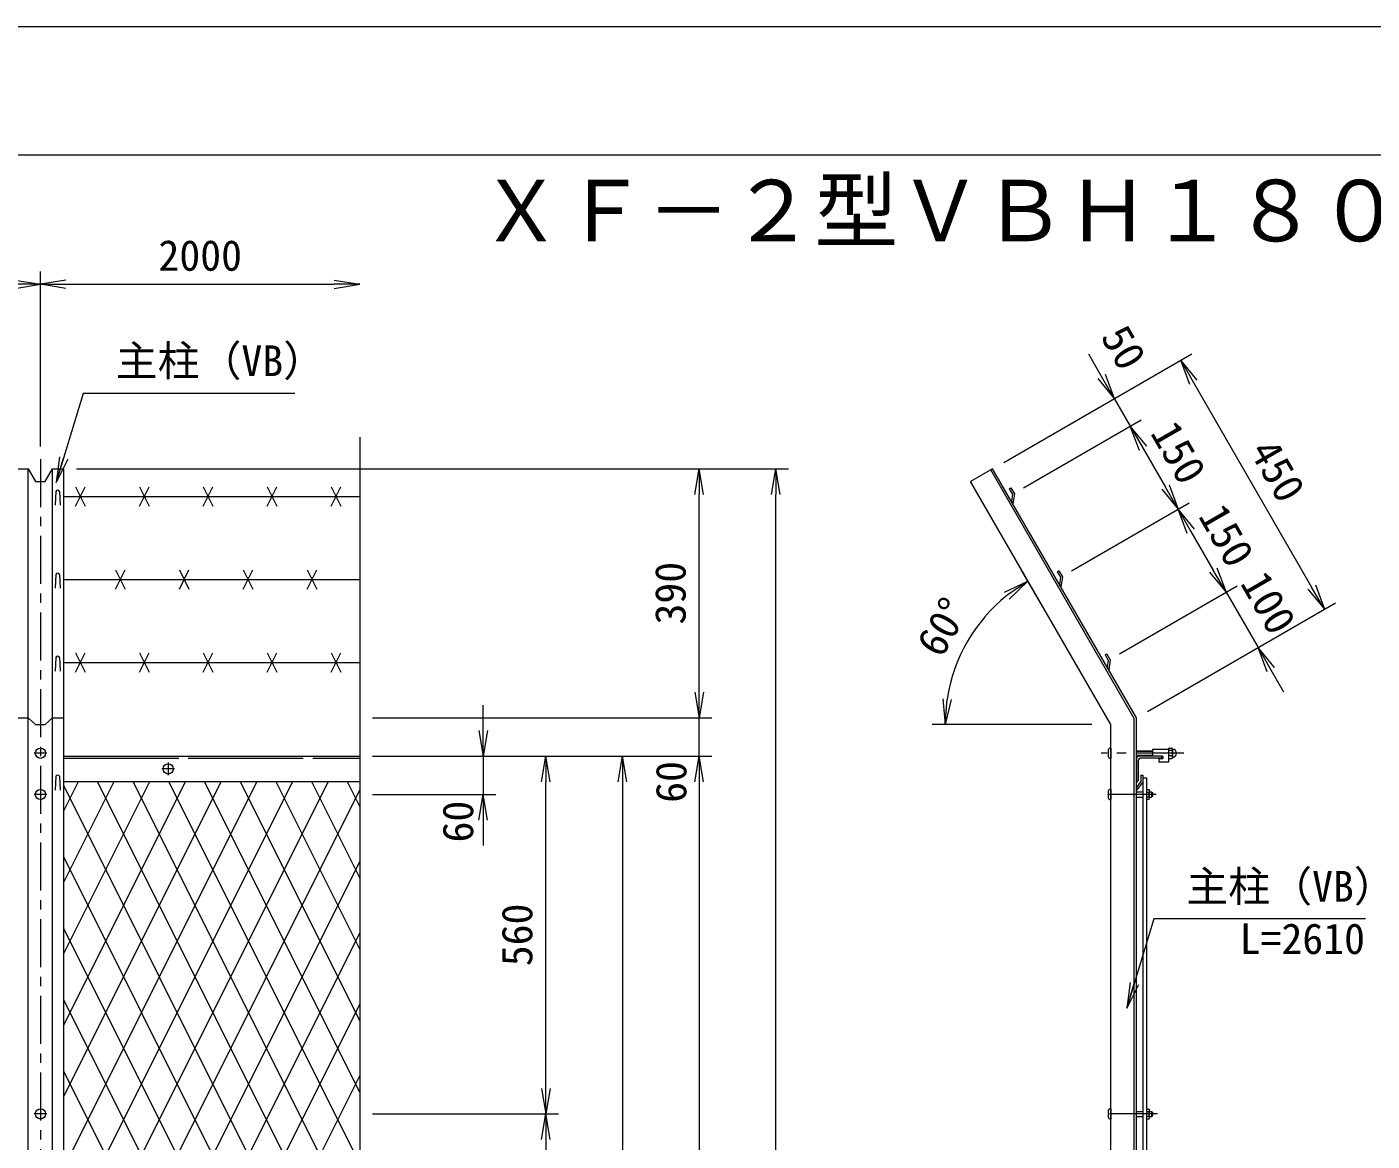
# Model space of a CAD drawing. Units: millimetres, scale not verified. Extents: x -4200 to 4200, y -2970 to 2970.
# Drawn here: x -1406 to 699, y 1226 to 2970 of the extents above; entities that cross this region are included whole.
import ezdxf
from ezdxf.enums import TextEntityAlignment as Align

# ---------------------------------------------------------------- set-up
doc = ezdxf.new("R2010")
doc.units = ezdxf.units.MM
doc.header["$LTSCALE"] = 15
doc.linetypes.add('CHAIN1', pattern=[8, 5, -1, 1, -1])
doc.linetypes.add('LONG_DASHED2', pattern=[13, 12, -1])
doc.layers.add('0-0_D-TTL-TXT', color=7, linetype='Continuous')
for name, color, linetype, lineweight in [('0-3_D-STR1', 1, 'Continuous', 9), ('0-4_D-BMK', 2, 'CHAIN1', 9), ('0-5_D-STR-DIM', 7, 'Continuous', 9), ('0-8_0', 7, 'Continuous', 9), ('0-9_D-STR-TXT', 7, 'Continuous', 9), ('0-B_D-STR3', 3, 'Continuous', 9), ('0-C_D-STR2', 7, 'Continuous', 9), ('0-D_D-TTL', 2, 'Continuous', 9)]:
    doc.layers.add(name, color=color, linetype=linetype, lineweight=lineweight)
doc.styles.add('ＭＳ ゴシック', font='')
doc.styles.get('ＭＳ ゴシック').set_extended_font_data('MS Gothic')

# ---------------------------------------------------------------- blocks, each defined once
blk = doc.blocks.new('_Open')
at = {"layer": '0-8_0'}
blk.add_line((-15, 2.5), (0, 0), dxfattribs=at)
blk.add_lwpolyline([(-15, -2.5), (0, 0), (-15, 0)], dxfattribs=at)

msp = doc.modelspace()

# ---------------------------------------------------------------- linework, layer by layer
at = {"layer": '0-3_D-STR1'}
for p, q in [((-1404.13, -271.31), (-1404.13, 2278.4)), ((-1366.13, -271.31), (-1366.13, 2278.4)), ((-1348.63, -271.31), (-1348.63, 2278.4)), ((105.17, 2278.4), (70.53, 2258.4)), ((326.67, 1887.75), (102.14, 2276.65)), ((330.17, 1888.69), (105.17, 2278.4)), ((290.17, 1877.97), (70.53, 2258.4)), ((-1361.13, 2242.98), (-1361.88, 2221.48)), ((-1355.13, 2242.98), (-1354.38, 2221.48)), ((131.29, 2247.16), (133.89, 2248.66)), ((131.29, 2247.16), (136.23, 2238.6)), ((133.89, 2248.66), (139.39, 2239.13)), ((136.23, 2238.6), (134.69, 2227.27)), ((139.39, 2239.13), (136.98, 2223.31)), ((134.69, 2227.27), (136.98, 2223.31)), ((-1361.13, 2113.08), (-1361.88, 2091.58)), ((-1355.13, 2113.08), (-1354.38, 2091.58)), ((206.29, 2117.25), (211.23, 2108.7)), ((211.23, 2108.7), (209.69, 2097.36)), ((214.39, 2109.23), (211.98, 2093.4)), ((209.69, 2097.36), (211.98, 2093.4)), ((-1361.13, 1983.17), (-1361.88, 1961.67)), ((-1355.13, 1983.17), (-1354.38, 1961.67)), ((281.29, 1987.35), (283.89, 1988.85)), ((281.29, 1987.35), (286.23, 1978.79)), ((283.89, 1988.85), (289.39, 1979.32)), ((289.39, 1979.32), (286.98, 1963.5)), ((286.23, 1978.79), (284.69, 1967.46)), ((284.69, 1967.46), (286.98, 1963.5)), ((290.17, -271.31), (290.17, 1877.97)), ((326.67, -271.31), (326.67, 1887.75)), ((330.17, -271.31), (330.17, 1888.69)), ((-1348.63, 1828.69), (-885.13, 1828.69)), ((330.17, 1823.69), (330.17, 1788.69)), ((333.17, 1821.19), (333.17, 1790.69)), ((370.17, 1828.69), (335.17, 1828.69)), ((368.17, 1825.69), (337.67, 1825.69)), ((370.17, 1827.69), (370.17, 1828.69)), ((-1361.13, 1797.07), (-1361.88, 1775.57)), ((-1355.13, 1797.07), (-1354.38, 1775.57)), ((337.17, 1799.07), (337.17, 1789.19)), ((337.17, 1799.07), (340.17, 1799.07)), ((340.17, 1799.07), (340.17, 1788.07)), ((340.17, 1794.69), (340.17, 94.69)), ((340.17, 1794.69), (346.17, 1794.69)), ((346.17, 1794.69), (346.17, 94.69)), ((-885.13, 1788.69), (-1348.63, 1788.69)), ((337.17, 1789.19), (330.17, 1780.14)), ((331.17, 1788.69), (330.17, 1788.69)), ((340.17, 1788.07), (330.17, 1775.57)), ((330.17, 1780.14), (330.17, 1775.57))]:
    msp.add_line(p, q, dxfattribs=at)
at = {"layer": '0-3_D-STR1', "linetype": 'LONG_DASHED2'}
msp.add_line((-1348.63, 1825.69), (-885.13, 1825.69), dxfattribs=at)
at = {"layer": '0-3_D-STR1'}
for points in [[(-1421.63, 2278.4), (-1404.13, 2278.4), (-1392.63, 2258.4), (-1377.63, 2258.4), (-1366.13, 2278.4), (-1348.63, 2278.4)], [(206.29, 2117.25), (208.89, 2118.75), (214.39, 2109.23)], [(-1421.63, 1888.69), (-1404.13, 1888.69), (-1392.63, 1877.97), (-1377.63, 1877.97), (-1366.13, 1888.69), (-1348.63, 1888.69)]]:
    msp.add_lwpolyline(points, dxfattribs=at)
for centre, radius, start, end in [((-1358.13, 2241.73), 3.25, 22.61986, 157.38014), ((-1358.13, 2111.83), 3.25, 22.61986, 157.38014), ((-1358.13, 1981.92), 3.25, 22.61986, 157.38014), ((335.17, 1823.69), 5, 90, 180), ((337.67, 1821.19), 4.5, 90, 180), ((368.17, 1827.69), 2, 270, 0), ((-1358.13, 1795.82), 3.25, 22.61986, 157.38014), ((331.17, 1790.69), 2, 270, 0)]:
    msp.add_arc(centre, radius, start, end, dxfattribs=at)
at = {"layer": '0-4_D-BMK'}
for p, q in [((-1385.13, 2293.4), (-1385.13, -286.31)), ((-1375.13, 1833.19), (-1395.13, 1833.19)), ((404.4, 1833.19), (275.17, 1833.19)), ((-1185.13, 1818.69), (-1185.13, 1798.69)), ((-1175.13, 1808.69), (-1195.13, 1808.69)), ((-1375.13, 1768.69), (-1395.13, 1768.69)), ((361.16, 1768.69), (278.17, 1768.69)), ((-1375.13, 1268.69), (-1395.13, 1268.69)), ((363.16, 1268.69), (275.17, 1268.69))]:
    msp.add_line(p, q, dxfattribs=at)
at = {"layer": '0-5_D-STR-DIM'}
for p, q in [((-1385.13, 2313.4), (-1385.13, 2587.19)), ((-1385.13, 2313.4), (-1385.13, 2587.19)), ((-1345.13, 2567.19), (-925.13, 2567.19)), ((122.49, 2288.4), (416.82, 2458.34)), ((275.58, 2422.98), (255.58, 2457.62)), ((419.5, 2413.7), (604.5, 2093.27)), ((122.49, 2288.4), (312.9, 2398.34)), ((295.58, 2388.34), (320.58, 2345.04)), ((153.55, 2248.6), (337.9, 2355.04)), ((153.55, 2248.6), (337.9, 2355.04)), ((-885.13, 2327.86), (-885.13, 1019.34)), ((340.58, 2310.4), (360.58, 2275.75)), ((340.58, 2310.4), (375.58, 2249.77)), ((-1328.63, 2278.4), (-334.08, 2278.4)), ((-1328.63, 2278.4), (-214.08, 2278.4)), ((-354.08, 1928.69), (-354.08, 2238.4)), ((-234.08, 68.69), (-234.08, 2238.4)), ((228.55, 2118.7), (412.9, 2225.13)), ((228.55, 2118.7), (412.9, 2225.13)), ((415.58, 2180.49), (450.58, 2119.87)), ((450.58, 2119.87), (430.58, 2154.51)), ((190.89, 2049.93), (150.45, 2119.98)), ((303.55, 1988.79), (487.9, 2095.23)), ((303.55, 1988.79), (487.9, 2095.23)), ((470.58, 2085.23), (520.58, 1998.63)), ((347.49, 1898.69), (641.82, 2068.63)), ((347.49, 1898.69), (537.9, 2008.63)), ((-354.08, 1928.69), (-354.08, 1968.69)), ((540.58, 1963.99), (560.58, 1929.34)), ((-692.18, 1868.69), (-692.18, 1908.69)), ((-865.13, 1888.69), (-334.08, 1888.69)), ((-865.13, 1888.69), (-334.08, 1888.69)), ((-354.08, 1828.69), (-354.08, 1888.69)), ((260.39, 1877.97), (10.72, 1877.97)), ((-865.13, 1828.69), (-574.08, 1828.69)), ((-865.13, 1828.69), (-454.08, 1828.69)), ((-865.13, 1828.69), (-334.08, 1828.69)), ((-865.13, 1828.69), (-334.08, 1828.69)), ((-845.13, 1828.69), (-672.18, 1828.69)), ((-692.18, 1828.69), (-692.18, 1768.69)), ((-865.13, 1768.69), (-672.18, 1768.69)), ((-594.08, 1308.69), (-594.08, 1788.69)), ((-474.08, 1788.69), (-474.08, 98.69)), ((-354.08, 1788.69), (-354.08, 68.69)), ((-354.08, 1788.69), (-354.08, 1748.69)), ((-692.18, 1728.69), (-692.18, 1688.69)), ((-865.13, 1268.69), (-574.08, 1268.69)), ((-865.13, 1268.69), (-574.08, 1268.69)), ((-594.08, 1228.69), (-594.08, 708.69))]:
    msp.add_line(p, q, dxfattribs=at)
msp.add_arc((290.17, 1877.97), 259.44, 128.84241, 171.15759, dxfattribs=at)
at = {"layer": '0-9_D-STR-TXT'}
for points in [[(-986.73, 2396.44), (-1318.11, 2396.44), (-1359.81, 2258.78)], [(688.93, 1573.85), (357.55, 1573.85), (315.86, 1436.18)]]:
    msp.add_lwpolyline(points, dxfattribs=at)
at = {"layer": '0-B_D-STR3'}
for p, q in [((-1348.63, 2235.1), (-885.13, 2235.1)), ((-1330.13, 2220.1), (-1315.13, 2250.1)), ((-1330.13, 2250.1), (-1315.13, 2220.1)), ((-1230.13, 2220.1), (-1215.13, 2250.1)), ((-1230.13, 2250.1), (-1215.13, 2220.1)), ((-1130.13, 2220.1), (-1115.13, 2250.1)), ((-1130.13, 2250.1), (-1115.13, 2220.1)), ((-1030.13, 2220.1), (-1015.13, 2250.1)), ((-1030.13, 2250.1), (-1015.13, 2220.1)), ((-930.13, 2220.1), (-915.13, 2250.1)), ((-930.13, 2250.1), (-915.13, 2220.1)), ((-1267.63, 2120.2), (-1252.63, 2090.2)), ((-1267.63, 2090.2), (-1252.63, 2120.2)), ((-1167.63, 2120.2), (-1152.63, 2090.2)), ((-1167.63, 2090.2), (-1152.63, 2120.2)), ((-1067.63, 2120.2), (-1052.63, 2090.2)), ((-1067.63, 2090.2), (-1052.63, 2120.2)), ((-967.63, 2120.2), (-952.63, 2090.2)), ((-967.63, 2090.2), (-952.63, 2120.2)), ((-1348.63, 2105.2), (-885.13, 2105.2)), ((-1330.13, 1960.29), (-1315.13, 1990.29)), ((-1330.13, 1990.29), (-1315.13, 1960.29)), ((-1230.13, 1960.29), (-1215.13, 1990.29)), ((-1230.13, 1990.29), (-1215.13, 1960.29)), ((-1130.13, 1960.29), (-1115.13, 1990.29)), ((-1130.13, 1990.29), (-1115.13, 1960.29)), ((-1030.13, 1960.29), (-1015.13, 1990.29)), ((-1030.13, 1990.29), (-1015.13, 1960.29)), ((-930.13, 1960.29), (-915.13, 1990.29)), ((-930.13, 1990.29), (-915.13, 1960.29)), ((-1348.63, 1975.29), (-885.13, 1975.29)), ((286.17, 1838.19), (286.17, 1828.19)), ((289.17, 1841.19), (290.17, 1841.19)), ((290.17, 1841.19), (290.17, 1825.19)), ((330.17, 1837.19), (355.42, 1837.19)), ((330.17, 1836.44), (355.42, 1836.44)), ((355.42, 1839.19), (355.42, 1828.69)), ((380.42, 1839.19), (355.42, 1839.19)), ((380.42, 1839.43), (380.42, 1827.08)), ((380.42, 1839.43), (380.42, 1827.08)), ((380.42, 1839.19), (380.42, 1819.19)), ((381.42, 1841.29), (385.92, 1841.29)), ((385.92, 1837.24), (381.42, 1837.24)), ((386.92, 1839.43), (386.92, 1827.08)), ((386.92, 1839.43), (386.92, 1827.08)), ((289.17, 1825.19), (290.17, 1825.19)), ((330.17, 1829.94), (355.42, 1829.94)), ((330.17, 1829.19), (355.42, 1829.19)), ((370.17, 1828.69), (355.42, 1828.69)), ((365.42, 1824.19), (365.42, 1819.19)), ((370.17, 1824.19), (365.42, 1824.19)), ((380.42, 1819.19), (365.42, 1819.19)), ((385.92, 1829.14), (381.42, 1829.14)), ((381.42, 1825.09), (385.92, 1825.09)), ((286.17, 1773.69), (286.17, 1763.69)), ((289.17, 1776.69), (290.17, 1776.69)), ((290.17, 1776.69), (290.17, 1760.69)), ((330.17, 1772.69), (340.17, 1772.69)), ((346.17, 1776.2), (349.94, 1776.2)), ((346.17, 1772.44), (349.94, 1772.44)), ((349.94, 1776.2), (350.67, 1774.94)), ((349.94, 1776.2), (350.67, 1774.94)), ((350.67, 1762.44), (350.67, 1774.94)), ((350.67, 1772.69), (353.97, 1772.69)), ((353.97, 1772.69), (355.17, 1771.49)), ((353.97, 1772.69), (353.97, 1764.69)), ((355.17, 1771.49), (355.17, 1765.89)), ((289.17, 1760.69), (290.17, 1760.69)), ((330.17, 1764.69), (340.17, 1764.69)), ((346.17, 1764.94), (349.94, 1764.94)), ((346.17, 1761.19), (349.94, 1761.19)), ((349.94, 1761.19), (350.67, 1762.44)), ((350.67, 1764.69), (353.97, 1764.69)), ((353.97, 1764.69), (355.17, 1765.89)), ((286.17, 1273.69), (286.17, 1263.69)), ((289.17, 1276.69), (290.17, 1276.69)), ((290.17, 1276.69), (290.17, 1260.69)), ((330.17, 1272.69), (340.17, 1272.69)), ((330.17, 1264.69), (340.17, 1264.69)), ((346.17, 1276.2), (349.94, 1276.2)), ((346.17, 1272.44), (349.94, 1272.44)), ((346.17, 1264.94), (349.94, 1264.94)), ((349.94, 1276.2), (350.67, 1274.94)), ((349.94, 1276.2), (350.67, 1274.94)), ((350.67, 1262.44), (350.67, 1274.94)), ((350.67, 1272.69), (353.97, 1272.69)), ((350.67, 1264.69), (353.97, 1264.69)), ((353.97, 1272.69), (355.17, 1271.49)), ((353.97, 1272.69), (353.97, 1264.69)), ((353.97, 1264.69), (355.17, 1265.89)), ((355.17, 1271.49), (355.17, 1265.89)), ((289.17, 1260.69), (290.17, 1260.69)), ((346.17, 1261.19), (349.94, 1261.19)), ((349.94, 1261.19), (350.67, 1262.44))]:
    msp.add_line(p, q, dxfattribs=at)
for centre in [(-1385.13, 1833.19), (-1185.13, 1808.69), (-1385.13, 1768.69), (-1385.13, 1268.69)]:
    msp.add_circle(centre, 8, dxfattribs=at)
for centre, radius, start, end in [((289.17, 1838.19), 3, 90, 180), ((382.95, 1839.27), 2.54, 127.21089, 232.78911), ((389.12, 1833.19), 8.7, 152.26063, 207.73937), ((384.38, 1839.27), 2.54, 307.21089, 52.78911), ((378.22, 1833.19), 8.7, 332.26063, 27.73937), ((387.29, 1840.14), 0.5, 189.83916, 262.83194), ((386.42, 1833.19), 6.5, 277.16806, 82.83194), ((289.17, 1828.19), 3, 180, 270), ((370.17, 1826.44), 2.25, 270, 90), ((382.97, 1827.12), 2.55, 127.42505, 232.57495), ((384.37, 1827.12), 2.55, 307.42505, 52.57495), ((387.29, 1826.25), 0.5, 97.16806, 163.42019), ((289.17, 1773.69), 3, 90, 180), ((347.2, 1774.32), 3.32, 325.61586, 34.38414), ((338.1, 1768.69), 12.42, 342.4121, 17.5879), ((289.17, 1763.69), 3, 180, 270), ((347.2, 1763.06), 3.32, 325.61585, 34.38416), ((289.17, 1273.69), 3, 90, 180), ((289.17, 1263.69), 3, 180, 270), ((347.2, 1274.32), 3.32, 325.61586, 34.38414), ((338.1, 1268.69), 12.42, 342.4121, 17.5879), ((347.2, 1263.06), 3.32, 325.61585, 34.38416)]:
    msp.add_arc(centre, radius, start, end, dxfattribs=at)
at = {"layer": '0-C_D-STR2'}
for p, q in [((-1326.1, 1788.69), (-1348.63, 1743.63)), ((-1270.2, 1788.69), (-1348.63, 1631.83)), ((-1214.29, 1788.69), (-1348.63, 1520.02)), ((-1158.39, 1788.69), (-1348.63, 1408.22)), ((-1102.49, 1788.69), (-1348.63, 1296.42)), ((-1046.59, 1788.69), (-1348.63, 1184.61)), ((-990.69, 1788.69), (-1348.63, 1072.81)), ((-934.79, 1788.69), (-1348.63, 961.01)), ((-885.13, 855.61), (-1348.63, 1782.61)), ((-885.13, 1776.2), (-1348.63, 849.2)), ((-897.55, 992.26), (-1295.77, 1788.69)), ((-885.13, 1079.22), (-1239.87, 1788.69)), ((-885.13, 1191.02), (-1183.97, 1788.69)), ((-885.13, 1302.82), (-1128.06, 1788.69)), ((-885.13, 1414.63), (-1072.16, 1788.69)), ((-885.13, 1526.43), (-1016.26, 1788.69)), ((-885.13, 1638.23), (-960.36, 1788.69)), ((-885.13, 1750.03), (-904.46, 1788.69)), ((-885.13, 743.81), (-1348.63, 1670.8)), ((-885.13, 1664.4), (-1348.63, 737.4)), ((-885.13, 632.01), (-1348.63, 1559)), ((-885.13, 1552.6), (-1348.63, 625.6)), ((-885.13, 520.2), (-1348.63, 1447.2)), ((-885.13, 1440.79), (-1348.63, 513.79)), ((-885.13, 408.4), (-1348.63, 1335.39)), ((-885.13, 1328.99), (-1348.63, 401.99))]:
    msp.add_line(p, q, dxfattribs=at)
at = {"layer": '0-D_D-TTL', "color": 7}
msp.add_lwpolyline([(-4200.15, -2969.98), (4199.85, -2969.98), (4199.85, 2970.02), (-4200.15, 2970.02)], close=True, dxfattribs=at)
at = {"layer": '0-D_D-TTL'}
msp.add_lwpolyline([(-3900.15, 2770.02), (3899.85, 2770.02), (3899.85, -2769.98), (-3900.15, -2769.98)], close=True, dxfattribs=at)

# ---------------------------------------------------------------- block references
at = {"layer": '0-5_D-STR-DIM', "xscale": 2.666667, "yscale": 2.666667}
for p in [(-1385.13, 2567.19), (-885.13, 2567.19)]:
    msp.add_blockref('_Open', p, dxfattribs=at)
for p, rotation in [((-1385.13, 2567.19), 180), ((399.5, 2448.34), 120), ((295.58, 2388.34), 300), ((320.58, 2345.04), 120), ((320.58, 2345.04), 120), ((-354.08, 2278.4), 90), ((-234.08, 2278.4), 90), ((395.58, 2215.13), 300), ((395.58, 2215.13), 120), ((160.45, 2102.66), 34.42121), ((470.58, 2085.23), 300), ((470.58, 2085.23), 300), ((624.5, 2058.63), 300), ((520.58, 1998.63), 120), ((-354.08, 1888.69), 270), ((-354.08, 1888.69), 270), ((30.72, 1877.97), 265.57879), ((-692.18, 1828.69), 270), ((-594.08, 1828.69), 90), ((-474.08, 1828.69), 90), ((-354.08, 1828.69), 90), ((-354.08, 1828.69), 90), ((-692.18, 1768.69), 90), ((-594.08, 1268.69), 270), ((-594.08, 1268.69), 90)]:
    msp.add_blockref('_Open', p, dxfattribs=dict(at, rotation=rotation))
at = {"layer": '0-9_D-STR-TXT', "xscale": 2.666667, "yscale": 2.666667, "rotation": 253.14944}
for p in [(-1360.39, 2256.86), (315.28, 1434.27)]:
    msp.add_blockref('_Open', p, dxfattribs=at)

# ---------------------------------------------------------------- texts
at = {"layer": '0-0_D-TTL-TXT', "style": 'ＭＳ ゴシック'}
msp.add_text('ＸＦ－２型ＶＢＨ１８００（外忍）', height=96.22, dxfattribs=at).set_placement((-698.64, 2605.5), align=Align.BOTTOM_LEFT)
at = {"layer": '0-5_D-STR-DIM', "style": 'ＭＳ ゴシック'}
msp.add_text('2000', height=48.06, dxfattribs=at).set_placement((-1200.38, 2573.94), align=Align.BOTTOM_LEFT)
for s, rotation, p in [('50', 300, (260.94, 2477.65)), ('150', 300, (338.6, 2327.32)), ('450', 300, (493.6, 2298.86)), ('150', 300, (413.6, 2197.42)), ('390', 90, (-360.83, 2034.67)), ('100', 300, (479.33, 2092.14)), ('60°', 60, (37.61, 1972.92)), ('60', 90, (-359.69, 1755.61)), ('60', 90, (-693.37, 1693.52)), ('560', 90, (-600.83, 1499.82))]:
    msp.add_text(s, height=48.06, rotation=rotation, dxfattribs=at).set_placement(p, align=Align.BOTTOM_LEFT)
at = {"layer": '0-9_D-STR-TXT', "style": 'ＭＳ ゴシック'}
for s, p in [('主柱（VB）', (-1267.19, 2409.02)), ('主柱（VB）', (408.48, 1586.43)), ('L=2610', (491.86, 1504.52))]:
    msp.add_text(s, height=48.06, dxfattribs=at).set_placement(p, align=Align.BOTTOM_LEFT)

doc.saveas('drawing.dxf')
